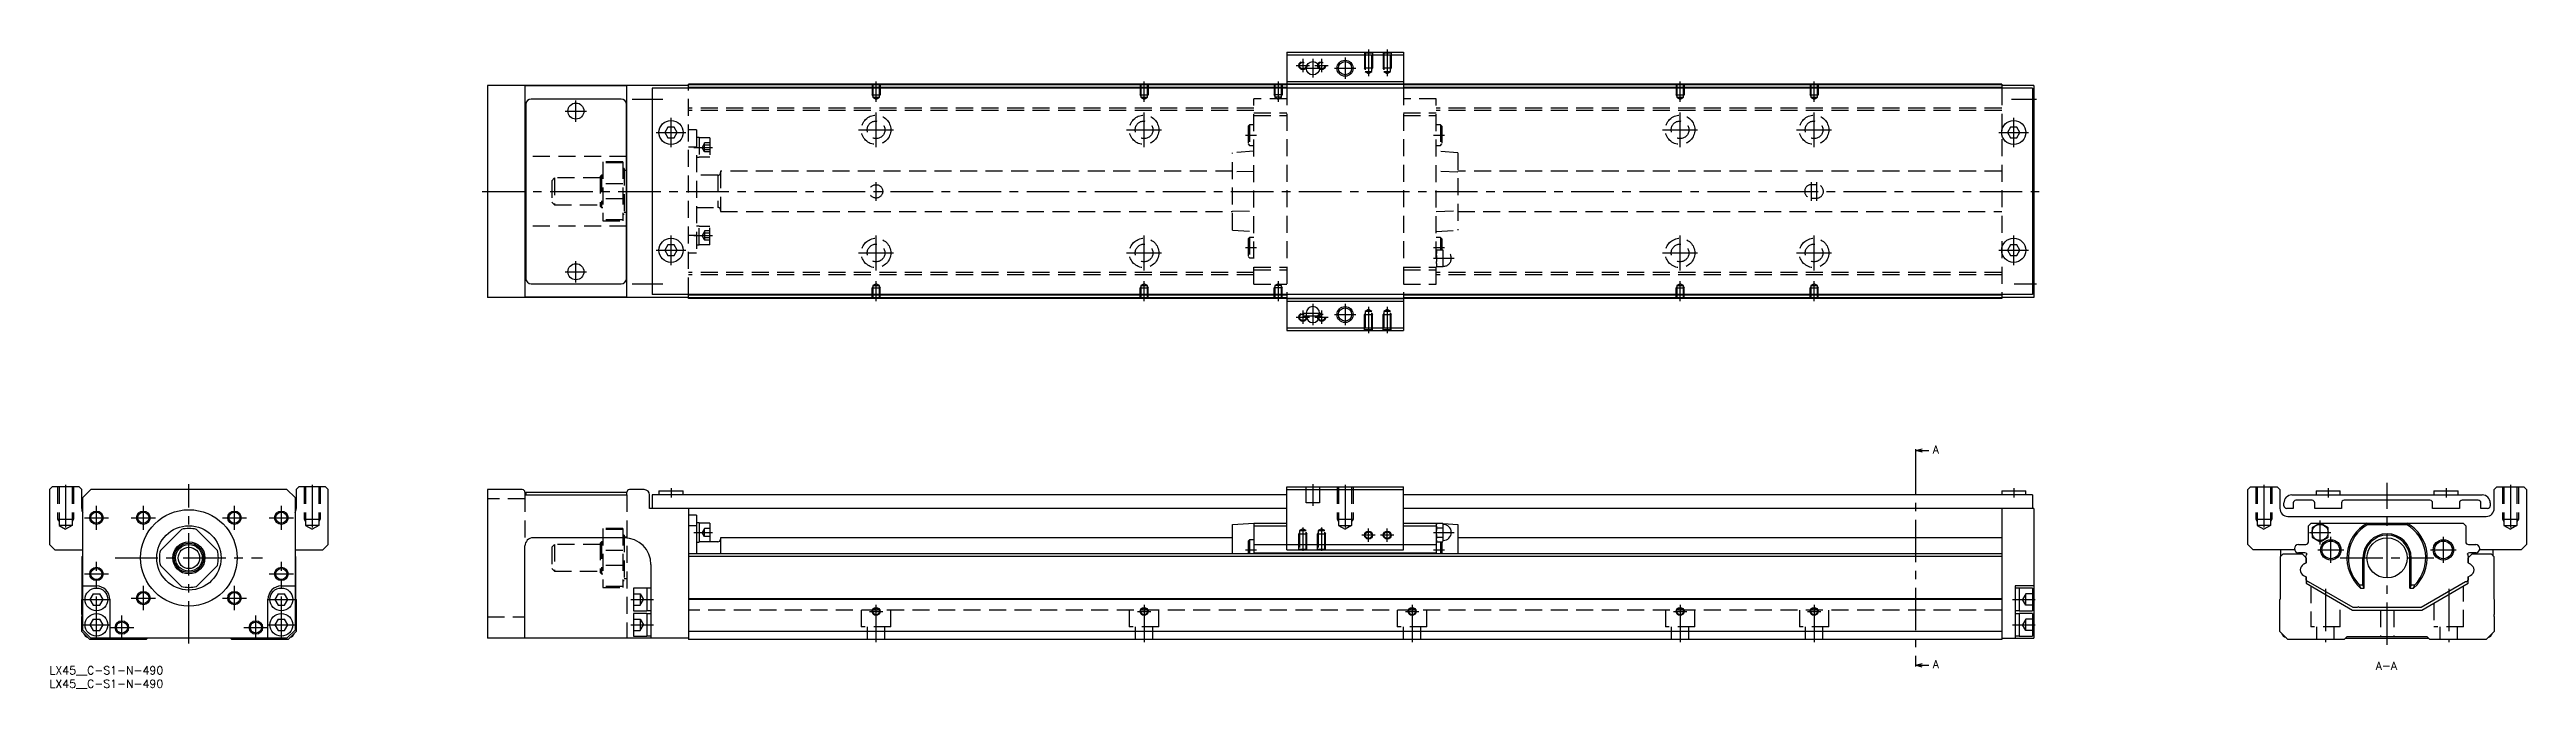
# Model space of a CAD drawing. Extents: x 0 to 924, y -8 to 230.
import ezdxf

# ---------------------------------------------------------------- set-up
doc = ezdxf.new("R2010")
doc.units = 0
doc.header["$LTSCALE"] = 0.5
doc.linetypes.add('CENTER', pattern=[50.8, 31.75, -6.35, 6.35, -6.35])
doc.linetypes.add('DASHED', pattern=[19.05, 12.7, -6.35])
for name, color, linetype in [('MSM_CENTER', 1, 'CENTER'), ('MSM_CONTINUOUS', 7, 'CONTINUOUS'), ('MSM_DASHED', 4, 'DASHED'), ('MSM_NARROW', 5, 'CONTINUOUS'), ('MSM_PART_NUMBER', 7, 'CONTINUOUS')]:
    doc.layers.add(name, color=color, linetype=linetype)
doc.styles.get("Standard").update_dxf_attribs({"font": 'txt.shx', "height": 3, "bigfont": 'bigfont.shx'})

# ---------------------------------------------------------------- blocks, each defined once
blk = doc.blocks.new('*U3')
at = {"layer": 'MSM_PART_NUMBER'}
blk.add_text('LX45__C-S1-N-490', height=3, dxfattribs=at).set_placement((0, -3))
blk = doc.blocks.new('*U4')
at = {"layer": 'MSM_PART_NUMBER'}
blk.add_text('LX45__C-S1-N-490', height=3, dxfattribs=at).set_placement((0, -8))

msp = doc.modelspace()

# ---------------------------------------------------------------- linework, layer by layer
at = {"layer": 'MSM_CENTER'}
for p, q in [((465.15, 224.38), (470.15, 224.38)), ((467.65, 226.88), (467.65, 221.88)), ((467.9, 223.38), (474.9, 223.38)), ((471.4, 226.88), (471.4, 219.88)), ((472.15, 224.38), (477.15, 224.38)), ((474.65, 226.88), (474.65, 221.88)), ((479.4, 223.38), (487.4, 223.38)), ((483.4, 227.38), (483.4, 219.38)), ((492.15, 230.38), (492.15, 220.47)), ((499.15, 230.38), (499.15, 220.47)), ((308.4, 210.87), (308.4, 218.38)), ((408.4, 210.87), (408.4, 218.38)), ((458.4, 218.38), (458.4, 210.87)), ((608.4, 210.87), (608.4, 218.38)), ((658.4, 210.87), (658.4, 218.38)), ((192.4, 207.38), (200.4, 207.38)), ((196.4, 203.38), (196.4, 211.38)), ((217.4, 211.88), (228.9, 211.88)), ((231.9, 193.88), (231.9, 204.88)), ((308.4, 193.88), (308.4, 206.88)), ((408.4, 193.88), (408.4, 206.88)), ((608.4, 193.88), (608.4, 206.88)), ((658.4, 193.88), (658.4, 206.88)), ((732.07, 211.88), (741.4, 211.88)), ((732.9, 193.88), (732.9, 204.88)), ((226.4, 199.38), (237.4, 199.38)), ((301.9, 200.38), (314.9, 200.38)), ((401.9, 200.38), (414.9, 200.38)), ((446.25, 198.38), (450.35, 198.38)), ((516.45, 198.38), (520.55, 198.38)), ((601.9, 200.38), (614.9, 200.38)), ((651.9, 200.38), (664.9, 200.38)), ((727.4, 199.38), (738.4, 199.38)), ((240.4, 193.83), (247.4, 193.83)), ((161.4, 177.38), (742.4, 177.38)), ((308.4, 173.88), (308.4, 180.88)), ((657.4, 173.88), (657.4, 180.88)), ((659.4, 173.88), (659.4, 180.88)), ((231.9, 149.88), (231.9, 160.88)), ((240.4, 160.92), (247.4, 160.92)), ((308.4, 147.88), (308.4, 160.88)), ((408.4, 147.88), (408.4, 160.88)), ((608.4, 147.88), (608.4, 160.88)), ((658.4, 147.88), (658.4, 160.88)), ((732.9, 149.88), (732.9, 160.88)), ((196.4, 143.38), (196.4, 151.38)), ((226.4, 155.38), (237.4, 155.38)), ((301.9, 154.38), (314.9, 154.38)), ((401.9, 154.38), (414.9, 154.38)), ((446.25, 156.38), (450.35, 156.38)), ((516.45, 156.38), (520.55, 156.38)), ((516.45, 152.38), (524.05, 152.38)), ((601.9, 154.38), (614.9, 154.38)), ((651.9, 154.38), (664.9, 154.38)), ((727.4, 155.38), (738.4, 155.38)), ((192.4, 147.38), (200.4, 147.38)), ((217.4, 142.88), (228.9, 142.88)), ((308.4, 136.38), (308.4, 143.89)), ((408.4, 136.38), (408.4, 143.89)), ((458.4, 143.89), (458.4, 136.38)), ((608.4, 136.38), (608.4, 143.89)), ((658.4, 136.38), (658.4, 143.89)), ((733.07, 142.88), (741.4, 142.88)), ((465.15, 130.38), (470.15, 130.38)), ((467.65, 132.88), (467.65, 127.88)), ((467.9, 131.88), (474.9, 131.88)), ((467.9, 130.88), (474.9, 130.88)), ((471.4, 135.38), (471.4, 127.38)), ((472.15, 130.38), (477.15, 130.38)), ((474.65, 132.88), (474.65, 127.88)), ((479.4, 131.38), (487.4, 131.38)), ((483.4, 135.38), (483.4, 127.38)), ((492.15, 134.29), (492.15, 124.38)), ((499.15, 134.29), (499.15, 124.38)), ((696.28, 80.12), (696.28, 0.88)), ((6, 67.76), (6, 50.18)), ((52, 8.5), (52, 68)), ((98, 67.76), (98, 50.18)), ((196.4, 65.11), (196.4, 64.99)), ((231.9, 66.5), (231.9, 63)), ((471.4, 68), (471.4, 60)), ((483.4, 67.76), (483.4, 50.18)), ((732.9, 66.5), (732.9, 63)), ((826.21, 67.76), (826.21, 50.18)), ((850.21, 66.5), (850.21, 63)), ((872.21, 8), (872.21, 68.5)), ((894.21, 66.5), (894.21, 63)), ((918.21, 67.76), (918.21, 50.18)), ((13, 55.5), (22, 55.5)), ((17.5, 51), (17.5, 60)), ((30.5, 55.5), (39.5, 55.5)), ((35, 51), (35, 60)), ((64.5, 55.5), (73.5, 55.5)), ((69, 51), (69, 60)), ((82, 55.5), (91, 55.5)), ((86.5, 51), (86.5, 60)), ((240.4, 50), (247.4, 50)), ((467.65, 51.81), (467.65, 43.1)), ((474.65, 51.81), (474.65, 43.1)), ((494.65, 49), (489.65, 49)), ((492.15, 46.5), (492.15, 51.5)), ((501.65, 49), (496.65, 49)), ((499.15, 46.5), (499.15, 51.5)), ((516.45, 50), (524.05, 50)), ((843.21, 50), (851.21, 50)), ((847.21, 45.54), (847.21, 54.46)), ((851.21, 38.7), (851.21, 48.3)), ((893.21, 38.7), (893.21, 48.3)), ((17.5, 10.25), (17.5, 39)), ((24.5, 40.5), (79.5, 40.5)), ((86.5, 10.25), (86.5, 39)), ((446.25, 43.5), (450.35, 43.5)), ((516.45, 43.5), (520.55, 43.5)), ((846.41, 43.5), (856.01, 43.5)), ((854.71, 40.5), (889.71, 40.5)), ((888.41, 43.5), (898.01, 43.5)), ((13, 34.5), (22, 34.5)), ((35, 21), (35, 30)), ((69, 21), (69, 30)), ((82, 34.5), (91, 34.5)), ((849.21, 28.97), (849.21, 9)), ((895.21, 28.97), (895.21, 9)), ((12.25, 25), (22.75, 25)), ((27, 10), (27, 19)), ((30.5, 25.5), (39.5, 25.5)), ((64.5, 25.5), (73.5, 25.5)), ((77, 10), (77, 19)), ((81.25, 25), (91.75, 25)), ((216.9, 25), (225.4, 25)), ((305.9, 20.5), (310.9, 20.5)), ((308.4, 9), (308.4, 23)), ((405.9, 20.5), (410.9, 20.5)), ((408.4, 23), (408.4, 9)), ((505.9, 20.5), (510.9, 20.5)), ((508.4, 23), (508.4, 9)), ((605.9, 20.5), (610.9, 20.5)), ((608.4, 23), (608.4, 9)), ((655.9, 20.5), (660.9, 20.5)), ((658.4, 23), (658.4, 9)), ((732.4, 25), (740.9, 25)), ((12.25, 15.5), (22.75, 15.5)), ((22.5, 14.5), (31.5, 14.5)), ((72.5, 14.5), (81.5, 14.5)), ((81.25, 15.5), (91.75, 15.5)), ((216.9, 15.5), (225.4, 15.5)), ((732.4, 15.5), (740.9, 15.5))]:
    msp.add_line(p, q, dxfattribs=at)
at = {"layer": 'MSM_CONTINUOUS'}
for p, q in [((461.65, 229.38), (461.65, 215.88)), ((461.65, 229.38), (505.15, 229.38)), ((461.65, 228.38), (505.15, 228.38)), ((505.15, 229.38), (505.15, 215.88)), ((163.4, 216.98), (163.4, 137.78)), ((238.4, 216.98), (163.4, 216.98)), ((177.4, 216.8), (177.4, 137.95)), ((215.4, 216.8), (177.4, 216.8)), ((215.4, 137.95), (215.4, 216.8)), ((224.9, 215.88), (224.9, 138.88)), ((739.9, 215.88), (224.9, 215.88)), ((238.4, 215.88), (238.4, 217.38)), ((728.4, 217.38), (238.4, 217.38)), ((461.65, 217.18), (238.4, 217.18)), ((461.65, 216.18), (238.4, 216.18)), ((461.65, 218.38), (505.15, 218.38)), ((461.65, 217.38), (505.15, 217.38)), ((728.4, 217.18), (505.15, 217.18)), ((728.4, 216.18), (505.15, 216.18)), ((728.4, 217.38), (728.4, 215.88)), ((740.4, 216.98), (728.4, 216.98)), ((739.9, 215.88), (739.9, 138.88)), ((740.4, 216.98), (740.4, 137.78)), ((177.7, 207.48), (177.4, 207.48)), ((177.7, 209.88), (177.7, 144.88)), ((213.3, 211.88), (179.7, 211.88)), ((215.3, 144.88), (215.3, 209.88)), ((177.7, 202.98), (177.4, 202.98)), ((230.74, 201.38), (229.59, 199.38)), ((229.59, 199.38), (230.74, 197.38)), ((233.05, 201.38), (230.74, 201.38)), ((230.74, 197.38), (233.05, 197.38)), ((234.2, 199.38), (233.05, 201.38)), ((233.05, 197.38), (234.2, 199.38)), ((731.74, 201.38), (730.59, 199.38)), ((730.59, 199.38), (731.74, 197.38)), ((734.05, 201.38), (731.74, 201.38)), ((731.74, 197.38), (734.05, 197.38)), ((735.2, 199.38), (734.05, 201.38)), ((734.05, 197.38), (735.2, 199.38)), ((177.7, 190.38), (177.4, 190.38)), ((215.4, 190.38), (215.3, 190.38)), ((215.4, 185.13), (215.3, 185.13)), ((215.3, 169.63), (215.4, 169.63)), ((177.7, 164.38), (177.4, 164.38)), ((215.4, 164.38), (215.3, 164.38)), ((230.74, 157.38), (229.59, 155.38)), ((233.05, 157.38), (230.74, 157.38)), ((234.2, 155.38), (233.05, 157.38)), ((731.74, 157.38), (730.59, 155.38)), ((734.05, 157.38), (731.74, 157.38)), ((735.2, 155.38), (734.05, 157.38)), ((177.7, 151.78), (177.4, 151.78)), ((215.4, 151.78), (215.3, 151.78)), ((229.59, 155.38), (230.74, 153.38)), ((230.74, 153.38), (233.05, 153.38)), ((233.05, 153.38), (234.2, 155.38)), ((730.59, 155.38), (731.74, 153.38)), ((731.74, 153.38), (734.05, 153.38)), ((734.05, 153.38), (735.2, 155.38)), ((177.4, 147.28), (177.7, 147.28)), ((179.7, 142.88), (213.3, 142.88)), ((739.9, 138.88), (224.9, 138.88)), ((238.4, 137.38), (238.4, 138.88)), ((461.65, 138.88), (461.65, 125.38)), ((505.15, 138.88), (505.15, 125.38)), ((728.4, 138.88), (728.4, 137.38)), ((238.4, 137.78), (163.4, 137.78)), ((177.4, 137.95), (215.4, 137.95)), ((461.65, 138.58), (238.4, 138.58)), ((461.65, 137.58), (238.4, 137.58)), ((728.4, 137.38), (238.4, 137.38)), ((461.65, 137.38), (505.15, 137.38)), ((461.65, 136.38), (505.15, 136.38)), ((468.9, 131.88), (468.9, 130.88)), ((473.9, 130.88), (473.9, 131.88)), ((728.4, 138.58), (505.15, 138.58)), ((728.4, 137.58), (505.15, 137.58)), ((740.4, 137.78), (728.4, 137.78)), ((461.65, 126.38), (505.15, 126.38)), ((461.65, 125.38), (505.15, 125.38)), ((696.28, 80.62), (698.78, 81.29)), ((696.28, 81.12), (696.28, 80.12)), ((696.28, 80.62), (701.28, 80.62)), ((698.78, 79.95), (696.28, 80.62)), ((1, 67), (0, 66)), ((0, 66), (0, 45.5)), ((11, 67), (1, 67)), ((12, 66), (11, 67)), ((12, 59), (12, 66)), ((15.4, 66), (12.4, 63)), ((88.6, 66), (15.4, 66)), ((91.6, 63), (88.6, 66)), ((93, 67), (92, 66)), ((92, 66), (92, 59)), ((103, 67), (93, 67)), ((104, 66), (103, 67)), ((104, 45.5), (104, 66)), ((163.4, 66), (163.4, 10.5)), ((176.4, 66), (163.4, 66)), ((177.4, 65), (177.4, 64)), ((177.7, 65), (215.3, 65)), ((177.7, 65), (177.7, 64)), ((193.4, 65.1), (199.4, 65.1)), ((193.4, 65.1), (193.4, 65)), ((199.4, 65), (199.4, 65.1)), ((215.3, 65), (215.3, 64)), ((215.4, 64), (215.4, 65)), ((221.9, 66), (216.4, 66)), ((227.4, 65.5), (227.4, 64)), ((227.4, 65.5), (236.4, 65.5)), ((236.4, 64), (236.4, 65.5)), ((461.65, 67), (505.15, 67)), ((461.65, 43.5), (461.65, 67)), ((461.65, 66), (505.15, 66)), ((505.15, 43.5), (505.15, 67)), ((728.4, 65.5), (728.4, 64)), ((728.4, 65.5), (737.4, 65.5)), ((737.4, 64), (737.4, 65.5)), ((820.21, 66), (821.21, 67)), ((820.21, 45.5), (820.21, 66)), ((821.21, 67), (831.21, 67)), ((831.21, 67), (832.21, 66)), ((832.21, 66), (832.21, 59)), ((845.71, 65.5), (854.71, 65.5)), ((845.71, 65.5), (845.71, 64)), ((854.71, 64), (854.71, 65.5)), ((889.71, 65.5), (898.71, 65.5)), ((889.71, 65.5), (889.71, 64)), ((898.71, 64), (898.71, 65.5)), ((912.21, 66), (913.21, 67)), ((912.21, 59), (912.21, 66)), ((913.21, 67), (923.21, 67)), ((923.21, 67), (924.21, 66)), ((924.21, 66), (924.21, 45.5)), ((12.4, 13.5), (12.4, 63)), ((91.6, 63), (91.6, 13.5)), ((177.4, 64), (215.4, 64)), ((223.9, 59), (223.9, 64)), ((461.65, 59), (223.9, 59)), ((224.9, 64), (224.9, 59)), ((461.65, 64), (224.9, 64)), ((238.4, 59), (238.4, 10)), ((241.4, 56.5), (238.4, 56.5)), ((241.4, 56.5), (241.4, 42)), ((739.9, 64), (505.15, 64)), ((740.4, 59), (505.15, 59)), ((728.4, 59), (728.4, 10)), ((739.9, 64), (739.9, 59)), ((740.4, 59), (740.4, 10.5)), ((833.71, 60), (833.71, 61)), ((837.21, 59), (834.71, 59)), ((835.21, 56), (909.21, 56)), ((836.71, 64), (907.71, 64)), ((837.21, 61), (837.21, 59)), ((844.21, 62), (838.21, 62)), ((845.21, 59), (845.21, 61)), ((855.21, 59), (845.21, 59)), ((855.21, 61), (855.21, 59)), ((888.21, 62), (856.21, 62)), ((889.21, 59), (889.21, 61)), ((899.21, 59), (889.21, 59)), ((899.21, 61), (899.21, 59)), ((906.21, 62), (900.21, 62)), ((907.21, 59), (907.21, 61)), ((909.71, 59), (907.21, 59)), ((910.71, 61), (910.71, 60)), ((41.36, 43.3), (49.2, 51.14)), ((54.8, 51.14), (62.64, 43.3)), ((214.4, 48), (180.4, 48)), ((241.4, 52.5), (238.4, 52.5)), ((242.4, 53.65), (241.4, 53.65)), ((241.4, 46.35), (242.4, 46.35)), ((242.4, 53.65), (242.4, 46.35)), ((246.4, 53.5), (242.4, 53.5)), ((249.4, 46.5), (242.4, 46.5)), ((246.4, 53.5), (246.4, 46.5)), ((250.4, 48), (250.4, 42)), ((441.35, 48), (250.4, 48)), ((441.35, 53), (449.35, 53.5)), ((441.35, 42), (441.35, 53)), ((447.75, 47.3), (447.25, 46.8)), ((447.25, 46.8), (447.25, 42)), ((449.35, 47.3), (447.75, 47.3)), ((447.75, 47.3), (447.75, 42)), ((449.35, 53.5), (461.65, 53.5)), ((449.35, 53.5), (449.35, 42)), ((449.35, 52.5), (461.65, 52.5)), ((505.15, 53.5), (517.45, 53.5)), ((505.15, 52.5), (517.45, 52.5)), ((517.45, 53.5), (518.02, 53.46)), ((517.45, 53.5), (517.45, 42)), ((517.57, 53.46), (517.45, 53)), ((517.45, 52.41), (517.45, 52.6)), ((517.45, 47), (517.57, 46.54)), ((517.57, 53.46), (519.92, 53.46)), ((517.57, 51.73), (519.92, 51.73)), ((517.57, 48.27), (519.92, 48.27)), ((517.57, 46.54), (519.92, 46.54)), ((519.05, 46.54), (519.05, 42)), ((519.55, 46.54), (519.55, 42)), ((520.05, 53), (519.92, 53.46)), ((519.92, 46.54), (520.05, 47)), ((519.95, 53.34), (525.45, 53)), ((520.05, 47), (520.05, 53)), ((525.45, 53), (525.45, 42)), ((728.4, 48), (525.45, 48)), ((842.86, 52.5), (843.86, 53.5)), ((842.86, 46.5), (842.86, 52.5)), ((843.86, 53.5), (900.56, 53.5)), ((847.21, 53.46), (844.21, 51.73)), ((844.21, 51.73), (844.21, 48.27)), ((844.21, 48.27), (847.21, 46.54)), ((850.21, 51.73), (847.21, 53.46)), ((847.21, 46.54), (850.21, 48.27)), ((850.21, 48.27), (850.21, 51.73)), ((864.73, 53.5), (864.98, 53)), ((864.98, 53), (879.44, 53)), ((879.44, 53), (879.7, 53.5)), ((900.56, 53.5), (901.56, 52.5)), ((901.56, 52.5), (901.56, 46.5)), ((0, 45.5), (2, 43.5)), ((2, 43.5), (12.4, 43.5)), ((12.2, 41), (12.4, 41.2)), ((12.2, 25.2), (12.2, 41)), ((49.2, 29.86), (41.36, 37.7)), ((62.64, 37.7), (54.8, 29.86)), ((91.6, 43.5), (102, 43.5)), ((91.6, 41.2), (91.8, 41)), ((91.8, 41), (91.8, 25.2)), ((102, 43.5), (104, 45.5)), ((177.4, 10.5), (177.4, 45)), ((224.4, 38), (224.4, 10.5)), ((728.4, 42), (238.4, 42)), ((728.4, 41), (238.4, 41)), ((449.35, 45.5), (517.45, 45.5)), ((449.35, 42.4), (517.45, 42.4)), ((461.65, 43.5), (505.15, 43.5)), ((822.21, 43.5), (820.21, 45.5)), ((837.68, 43.5), (822.21, 43.5)), ((832.41, 41), (833.41, 42)), ((832.41, 25.2), (832.41, 41)), ((832.61, 41.2), (832.61, 43.5)), ((833.41, 42), (840.46, 42)), ((839.16, 45.5), (841.86, 45.5)), ((841.46, 42.4), (839.16, 42.4)), ((840.46, 42), (841.96, 40.5)), ((841.96, 38.61), (841.07, 38.1)), ((841.91, 40.55), (841.91, 41.2)), ((841.96, 40.5), (841.96, 38.61)), ((863.21, 30.44), (863.21, 40.5)), ((863.71, 29.22), (863.71, 40.5)), ((880.71, 29.22), (880.71, 40.5)), ((881.21, 30.44), (881.21, 40.5)), ((902.46, 40.5), (903.96, 42)), ((902.51, 40.55), (902.46, 40.5)), ((902.46, 40.5), (902.46, 38.61)), ((902.46, 38.61), (902.46, 40.5)), ((903.36, 38.1), (902.46, 38.61)), ((902.51, 41.2), (902.51, 40.55)), ((902.56, 45.5), (905.26, 45.5)), ((905.26, 42.4), (902.96, 42.4)), ((903.96, 42), (911.01, 42)), ((922.21, 43.5), (906.75, 43.5)), ((911.01, 42), (912.01, 41)), ((911.81, 41.2), (911.81, 43.5)), ((912.01, 41), (912.01, 25.2)), ((924.21, 45.5), (922.21, 43.5)), ((12.4, 30), (17.5, 30)), ((86.5, 30), (91.6, 30)), ((222.9, 29.25), (217.9, 29.25)), ((217.9, 29.25), (217.9, 20.75)), ((222.9, 29.25), (222.9, 20.75)), ((224.4, 29.15), (222.9, 29.15)), ((733.4, 30), (733.4, 10.5)), ((740.4, 30), (733.4, 30)), ((734.9, 29.15), (733.4, 29.15)), ((739.9, 29.25), (734.9, 29.25)), ((734.9, 29.25), (734.9, 20.75)), ((739.9, 29.25), (739.9, 20.75)), ((841.07, 33.9), (841.96, 33.39)), ((841.96, 33.39), (841.96, 31)), ((841.96, 31), (859.28, 21)), ((842.91, 31.61), (842.71, 31.61)), ((859.55, 22), (842.91, 31.61)), ((861.85, 30.44), (863.21, 30.44)), ((862.32, 29.22), (863.71, 29.22)), ((863.71, 29.22), (863.21, 30.44)), ((881.21, 30.44), (880.71, 29.22)), ((880.71, 29.22), (882.1, 29.22)), ((881.21, 30.44), (882.57, 30.44)), ((901.51, 31.61), (884.87, 22)), ((885.14, 21), (902.46, 31)), ((901.71, 31.61), (901.51, 31.61)), ((902.46, 33.39), (903.36, 33.9)), ((902.46, 33.39), (902.46, 32.13)), ((902.46, 31), (902.46, 33.39)), ((12, 25), (12.2, 25.2)), ((12, 19.4), (12, 25)), ((12, 13), (12, 18.6)), ((16.27, 27.12), (15.05, 25)), ((15.05, 25), (16.27, 22.87)), ((16.27, 27.12), (18.73, 27.12)), ((16.27, 22.87), (18.73, 22.87)), ((19.95, 25), (18.73, 27.12)), ((18.73, 22.87), (19.95, 25)), ((22.5, 25), (22.5, 10.5)), ((81.5, 10.5), (81.5, 25)), ((85.27, 27.12), (84.05, 25)), ((84.05, 25), (85.27, 22.87)), ((85.27, 27.12), (87.73, 27.12)), ((85.27, 22.87), (87.73, 22.87)), ((88.95, 25), (87.73, 27.12)), ((87.73, 22.87), (88.95, 25)), ((91.8, 25.2), (92, 25)), ((92, 25), (92, 13)), ((217.9, 20.75), (222.9, 20.75)), ((222.9, 19.75), (217.9, 19.75)), ((217.9, 19.75), (217.9, 11.25)), ((222.9, 20.85), (224.4, 20.85)), ((222.9, 19.75), (222.9, 11.25)), ((224.4, 19.65), (222.9, 19.65)), ((728.4, 25.2), (238.4, 25.2)), ((728.4, 25), (238.4, 25)), ((733.4, 20.85), (734.9, 20.85)), ((734.9, 19.65), (733.4, 19.65)), ((734.9, 20.75), (739.9, 20.75)), ((739.9, 19.75), (734.9, 19.75)), ((734.9, 19.75), (734.9, 11.25)), ((739.9, 19.75), (739.9, 11.25)), ((832.21, 25), (832.41, 25.2)), ((832.21, 13), (832.21, 25)), ((859.28, 21), (885.14, 21)), ((861.06, 22), (859.55, 22)), ((884.87, 22), (861.86, 22)), ((912.01, 25.2), (912.21, 25)), ((912.21, 25), (912.21, 19.4)), ((912.21, 18.6), (912.21, 13)), ((15, 10), (12, 13)), ((15.4, 10.5), (12.4, 13.5)), ((36, 10), (15, 10)), ((16.27, 17.62), (15.05, 15.5)), ((15.05, 15.5), (16.27, 13.37)), ((88.6, 10.5), (15.4, 10.5)), ((16.27, 17.62), (18.73, 17.62)), ((16.27, 13.37), (18.73, 13.37)), ((19.95, 15.5), (18.73, 17.62)), ((18.73, 13.37), (19.95, 15.5)), ((36.5, 10.5), (36, 10)), ((68, 10), (67.5, 10.5)), ((89, 10), (68, 10)), ((85.27, 17.62), (84.05, 15.5)), ((84.05, 15.5), (85.27, 13.37)), ((85.27, 17.62), (87.73, 17.62)), ((85.27, 13.37), (87.73, 13.37)), ((88.95, 15.5), (87.73, 17.62)), ((87.73, 13.37), (88.95, 15.5)), ((91.6, 13.5), (88.6, 10.5)), ((92, 13), (89, 10)), ((238.4, 10.5), (163.4, 10.5)), ((217.9, 11.25), (222.9, 11.25)), ((222.9, 11.35), (224.4, 11.35)), ((728.4, 13), (238.4, 13)), ((728.4, 10), (238.4, 10)), ((728.4, 10.5), (740.4, 10.5)), ((733.4, 11.35), (734.9, 11.35)), ((734.9, 11.25), (739.9, 11.25)), ((835.21, 10), (832.21, 13)), ((856.21, 10), (835.21, 10)), ((857.21, 11), (856.21, 10)), ((856.71, 10.5), (887.71, 10.5)), ((887.21, 11), (857.21, 11)), ((888.21, 10), (887.21, 11)), ((909.21, 10), (888.21, 10)), ((912.21, 13), (909.21, 10)), ((696.28, 0.38), (698.78, 1.05)), ((696.28, 0.88), (696.28, -0.12)), ((696.28, 0.38), (701.28, 0.38)), ((698.78, -0.29), (696.28, 0.38))]:
    msp.add_line(p, q, dxfattribs=at)
for centre, radius in [((471.4, 223.38), 2.5), ((483.4, 223.38), 2.46), ((196.4, 207.38), 3), ((231.9, 199.38), 4.5), ((732.9, 199.38), 4.5), ((231.9, 155.38), 4.5), ((732.9, 155.38), 4.5), ((196.4, 147.38), 3), ((483.4, 131.38), 2.46), ((17.5, 55.5), 2.07), ((35, 55.5), 2.07), ((52, 40.5), 18), ((69, 55.5), 2.07), ((86.5, 55.5), 2.07), ((52, 40.5), 12), ((52, 40.5), 6), ((492.15, 49), 1.23), ((499.15, 49), 1.23), ((847.21, 50), 3), ((851.21, 43.5), 3.8), ((851.21, 43.5), 3.3), ((872.21, 40.5), 7.5), ((893.21, 43.5), 3.8), ((893.21, 43.5), 3.3), ((52, 40.5), 5.5), ((52, 40.5), 5), ((52, 40.5), 4), ((17.5, 25), 4.25), ((17.5, 34.5), 2.07), ((86.5, 25), 4.25), ((86.5, 34.5), 2.07), ((17.5, 15.5), 4.25), ((35, 25.5), 2.07), ((69, 25.5), 2.07), ((86.5, 15.5), 4.25), ((308.4, 20.5), 1.23), ((408.4, 20.5), 1.23), ((508.4, 20.5), 1.23), ((608.4, 20.5), 1.23), ((658.4, 20.5), 1.23), ((27, 14.5), 2.07), ((77, 14.5), 2.07)]:
    msp.add_circle(centre, radius, dxfattribs=at)
for centre, radius, start, end in [((179.7, 209.88), 2, 90, 180), ((213.3, 209.88), 2, 0, 90), ((179.7, 144.88), 2, 180, 270), ((213.3, 144.88), 2, 270, 0), ((471.4, 131.88), 2.5, 0, 180), ((471.4, 130.88), 2.5, 180, 0), ((176.4, 65), 1, 0, 90), ((216.4, 65), 1, 90.31382, 180), ((221.87, 63.97), 2.03, 0.84425, 89.15575), ((15, 59), 3, 180, 209.92525), ((89, 59), 3, 330.07238, 0), ((835.21, 59), 3, 180, 270), ((836.71, 61), 3, 90, 180), ((834.71, 60), 1, 180, 270), ((838.21, 61), 1, 90, 180), ((844.21, 61), 1, 0, 90), ((856.21, 61), 1, 90, 180), ((888.21, 61), 1, 0, 90), ((900.21, 61), 1, 90, 180), ((906.21, 61), 1, 0, 90), ((907.71, 61), 3, 0, 90), ((909.21, 59), 3, 270, 0), ((909.71, 60), 1, 270, 0), ((52, 40.5), 11, 75.27264, 104.72736), ((180.4, 45), 3, 90, 180), ((214.4, 38), 10, 0, 90), ((249.4, 47.5), 1, 270, 0), ((520.75, 52.57), 3.31, 164.22771, 179.4294), ((520.75, 52.63), 3.31, 180.57378, 195.76911), ((530.33, 49.95), 12.89, 172.03062, 179.75617), ((530.9, 50.1), 13.46, 180.40698, 187.80623), ((520.75, 47.37), 3.31, 164.22771, 179.4294), ((520.75, 47.44), 3.31, 180.57378, 195.76911), ((516.74, 52.56), 3.31, 0.57378, 15.76911), ((516.74, 52.63), 3.31, 344.22771, 359.4294), ((507.06, 49.94), 12.98, 0.27192, 7.94129), ((506.59, 50.1), 13.46, 352.19377, 359.59302), ((516.74, 47.37), 3.31, 0.57378, 15.76911), ((516.74, 47.43), 3.31, 344.22771, 359.4294), ((520.05, 50), 3, 270, 90), ((841.86, 46.5), 1, 270, 0), ((872.21, 40.5), 15, 119.92643, 228.76392), ((872.21, 40.5), 14.44, 120.05097, 224.15139), ((872.21, 40.5), 9, 0, 180), ((872.21, 40.5), 8.5, 0, 180), ((872.21, 40.5), 14.44, 315.84861, 59.94903), ((872.21, 40.5), 15, 311.23608, 60.07357), ((902.56, 46.5), 1, 180, 270), ((52, 40.5), 11, 165.27264, 194.72736), ((52, 40.5), 11, 345.27264, 14.72736), ((839.16, 43.95), 1.55, 90, 270), ((842.37, 35.85), 2.6, 120.00003, 176.58933), ((841.46, 41.4), 1, 30.09191, 90), ((842.71, 41.2), 0.8, 118.74892, 180), ((902.96, 41.4), 1, 90, 149.90809), ((901.71, 41.2), 0.8, 0, 61.25108), ((902.06, 35.85), 2.6, 3.41067, 59.99996), ((905.26, 43.95), 1.55, 270, 90), ((17.5, 25), 5, 0, 90), ((52, 40.5), 11, 255.27264, 284.72736), ((86.5, 25), 5, 90, 180), ((842.37, 36.15), 2.6, 183.41067, 239.99996), ((842.71, 32.41), 0.8, 200.36413, 270), ((874.44, 34.62), 13.26, 198.36858, 204.03004), ((869.92, 34.65), 13.33, 335.98509, 341.61629), ((901.71, 32.41), 0.8, 270, 339.62763), ((902.06, 36.15), 2.6, 300.00004, 356.58933), ((11.7, 19), 0.5, 306.8699, 53.1301), ((861.46, 21.7), 0.5, 36.8699, 143.1301), ((912.51, 19), 0.5, 126.8699, 233.1301), ((15.4, 13.5), 3, 201.81505, 248.18495), ((88.6, 13.5), 3, 291.81368, 338.18632), ((835.61, 13.5), 3, 201.81368, 248.18632), ((908.81, 13.5), 3, 291.81505, 338.18495)]:
    msp.add_arc(centre, radius, start, end, dxfattribs=at)
at = {"layer": 'MSM_DASHED'}
for p, q in [((490.65, 229.38), (490.92, 229.1)), ((490.65, 229.38), (490.65, 223.38)), ((493.65, 223.38), (490.65, 223.38)), ((490.92, 222.91), (490.65, 223.38)), ((490.92, 229.1), (490.92, 222.18)), ((490.92, 229.1), (493.38, 229.1)), ((490.92, 222.18), (492.15, 221.47)), ((490.92, 222.18), (493.38, 222.18)), ((492.15, 221.47), (493.38, 222.18)), ((493.38, 229.1), (493.65, 229.38)), ((493.38, 222.18), (493.38, 229.1)), ((493.38, 222.91), (493.65, 223.38)), ((493.65, 229.38), (493.65, 223.38)), ((497.65, 229.38), (497.92, 229.1)), ((497.65, 229.38), (497.65, 223.38)), ((500.65, 223.38), (497.65, 223.38)), ((497.92, 222.91), (497.65, 223.38)), ((497.92, 229.1), (497.92, 222.18)), ((497.92, 229.1), (500.38, 229.1)), ((497.92, 222.18), (499.15, 221.47)), ((497.92, 222.18), (500.38, 222.18)), ((499.15, 221.47), (500.38, 222.18)), ((500.38, 229.1), (500.65, 229.38)), ((500.38, 222.18), (500.38, 229.1)), ((500.38, 222.91), (500.65, 223.38)), ((500.65, 229.38), (500.65, 223.38)), ((177.4, 216.8), (177.4, 216.98)), ((238.4, 138.88), (238.4, 215.88)), ((306.9, 217.38), (306.9, 213.38)), ((306.9, 213.38), (309.9, 213.38)), ((307.17, 212.91), (306.9, 213.38)), ((307.17, 217.38), (307.17, 212.58)), ((307.17, 212.58), (308.4, 211.87)), ((307.17, 212.58), (309.63, 212.58)), ((308.4, 211.87), (309.63, 212.58)), ((309.63, 212.58), (309.63, 217.38)), ((309.63, 212.91), (309.9, 213.38)), ((309.9, 217.38), (309.9, 213.38)), ((406.9, 217.38), (406.9, 213.38)), ((406.9, 213.38), (409.9, 213.38)), ((407.17, 212.91), (406.9, 213.38)), ((407.17, 217.38), (407.17, 212.58)), ((407.17, 212.58), (409.63, 212.58)), ((407.17, 212.58), (408.4, 211.87)), ((408.4, 211.87), (409.63, 212.58)), ((409.63, 212.58), (409.63, 217.38)), ((409.63, 212.91), (409.9, 213.38)), ((409.9, 217.38), (409.9, 213.38)), ((456.9, 217.38), (456.9, 213.38)), ((459.9, 213.38), (456.9, 213.38)), ((457.17, 212.91), (456.9, 213.38)), ((457.17, 217.38), (457.17, 212.58)), ((459.63, 212.58), (457.17, 212.58)), ((457.17, 212.58), (458.4, 211.87)), ((458.4, 211.87), (459.63, 212.58)), ((459.63, 212.58), (459.63, 217.38)), ((459.63, 212.91), (459.9, 213.38)), ((459.9, 217.38), (459.9, 213.38)), ((505.15, 217.38), (461.65, 217.38)), ((461.65, 215.88), (461.65, 138.88)), ((505.15, 215.88), (505.15, 138.88)), ((606.9, 217.38), (606.9, 213.38)), ((606.9, 213.38), (609.9, 213.38)), ((607.17, 212.91), (606.9, 213.38)), ((607.17, 217.38), (607.17, 212.58)), ((607.17, 212.58), (609.63, 212.58)), ((607.17, 212.58), (608.4, 211.87)), ((608.4, 211.87), (609.63, 212.58)), ((609.63, 212.58), (609.63, 217.38)), ((609.63, 212.91), (609.9, 213.38)), ((609.9, 217.38), (609.9, 213.38)), ((656.9, 217.38), (656.9, 213.38)), ((656.9, 213.38), (659.9, 213.38)), ((657.17, 212.91), (656.9, 213.38)), ((657.17, 217.38), (657.17, 212.58)), ((657.17, 212.58), (659.63, 212.58)), ((657.17, 212.58), (658.4, 211.87)), ((658.4, 211.87), (659.63, 212.58)), ((659.63, 212.58), (659.63, 217.38)), ((659.63, 212.91), (659.9, 213.38)), ((659.9, 217.38), (659.9, 213.38)), ((728.4, 215.88), (728.4, 138.88)), ((449.35, 208.52), (238.4, 208.52)), ((449.35, 207.63), (238.4, 207.63)), ((461.65, 211.98), (449.35, 211.98)), ((449.35, 142.78), (449.35, 211.98)), ((449.35, 206.73), (461.65, 206.73)), ((449.35, 205.73), (461.65, 205.73)), ((517.45, 211.98), (505.15, 211.98)), ((505.15, 206.73), (517.45, 206.73)), ((505.15, 205.73), (517.45, 205.73)), ((517.45, 142.78), (517.45, 211.98)), ((728.4, 208.52), (517.45, 208.52)), ((728.4, 207.63), (517.45, 207.63)), ((241.4, 200.38), (238.4, 200.38)), ((241.4, 200.38), (241.4, 154.38)), ((242.4, 197.48), (241.4, 197.48)), ((242.4, 197.48), (242.4, 190.18)), ((246.4, 197.33), (242.4, 197.33)), ((244.4, 195.33), (243.53, 193.83)), ((244.4, 192.1), (244.4, 195.56)), ((246.4, 195.56), (244.4, 195.56)), ((246.4, 194.7), (244.4, 194.7)), ((246.4, 197.33), (246.4, 190.33)), ((447.75, 202.18), (447.25, 201.68)), ((447.25, 201.68), (447.25, 195.08)), ((447.25, 195.08), (447.75, 194.58)), ((447.75, 202.18), (447.75, 194.58)), ((449.35, 202.18), (447.75, 202.18)), ((447.75, 194.58), (449.35, 194.58)), ((519.05, 202.18), (517.45, 202.18)), ((517.45, 194.58), (519.05, 194.58)), ((519.05, 202.18), (519.05, 194.58)), ((519.55, 201.68), (519.05, 202.18)), ((519.05, 194.58), (519.55, 195.08)), ((519.55, 201.68), (519.55, 195.08)), ((215.3, 190.38), (177.7, 190.38)), ((206.4, 188.38), (206.4, 166.38)), ((213.9, 188.38), (206.4, 188.38)), ((213.9, 188.01), (206.4, 188.01)), ((213.9, 188.38), (213.9, 166.38)), ((214.4, 185.88), (213.9, 185.88)), ((214.4, 185.88), (214.4, 168.88)), ((215.3, 185.13), (214.4, 185.13)), ((241.4, 193.9), (238.4, 193.9)), ((241.4, 190.18), (242.4, 190.18)), ((242.4, 190.33), (246.4, 190.33)), ((244.4, 192.33), (243.53, 193.83)), ((246.4, 192.96), (244.4, 192.96)), ((246.4, 192.1), (244.4, 192.1)), ((250.4, 184.88), (250.4, 169.88)), ((441.35, 184.88), (250.4, 184.88)), ((449.35, 192.38), (441.35, 191.82)), ((441.35, 162.93), (441.35, 191.82)), ((449.35, 184.86), (441.35, 184.61)), ((525.45, 191.82), (517.45, 192.38)), ((525.45, 184.61), (517.45, 184.86)), ((525.45, 191.82), (525.45, 162.93)), ((728.4, 184.88), (525.45, 184.88)), ((188.4, 182.38), (187.4, 181.38)), ((187.4, 181.38), (187.4, 173.38)), ((188.4, 182.38), (188.4, 172.38)), ((205.4, 182.38), (188.4, 182.38)), ((205.9, 183.38), (205.4, 182.88)), ((205.4, 182.88), (205.4, 171.88)), ((205.9, 183.38), (205.9, 171.38)), ((206.4, 183.38), (205.9, 183.38)), ((213.9, 180.17), (206.4, 180.17)), ((249.4, 183.38), (241.4, 183.38)), ((249.4, 183.38), (249.4, 171.38)), ((659.4, 179.88), (657.4, 179.88)), ((187.4, 173.38), (188.4, 172.38)), ((188.4, 172.38), (205.4, 172.38)), ((205.4, 171.88), (205.9, 171.38)), ((205.9, 171.38), (206.4, 171.38)), ((213.9, 174.58), (206.4, 174.58)), ((213.9, 166.74), (206.4, 166.74)), ((206.4, 166.38), (213.9, 166.38)), ((213.9, 168.88), (214.4, 168.88)), ((214.4, 169.63), (215.3, 169.63)), ((241.4, 171.38), (249.4, 171.38)), ((250.4, 169.88), (441.35, 169.88)), ((441.35, 170.14), (449.35, 169.89)), ((517.45, 169.89), (525.45, 170.14)), ((525.45, 169.88), (728.4, 169.88)), ((657.4, 174.88), (659.4, 174.88)), ((215.3, 164.38), (177.7, 164.38)), ((241.4, 160.85), (238.4, 160.85)), ((241.4, 164.57), (242.4, 164.57)), ((242.4, 157.27), (241.4, 157.27)), ((242.4, 157.27), (242.4, 164.57)), ((242.4, 164.42), (246.4, 164.42)), ((246.4, 157.42), (242.4, 157.42)), ((244.4, 162.42), (243.53, 160.92)), ((244.4, 159.42), (243.53, 160.92)), ((244.4, 162.65), (244.4, 159.19)), ((246.4, 162.65), (244.4, 162.65)), ((246.4, 161.79), (244.4, 161.79)), ((246.4, 160.05), (244.4, 160.05)), ((246.4, 159.19), (244.4, 159.19)), ((246.4, 157.42), (246.4, 164.42)), ((441.35, 162.93), (449.35, 162.38)), ((447.75, 160.18), (447.25, 159.68)), ((447.25, 159.68), (447.25, 153.08)), ((447.75, 160.18), (447.75, 152.58)), ((449.35, 160.18), (447.75, 160.18)), ((517.45, 162.38), (525.45, 162.93)), ((519.05, 160.18), (517.45, 160.18)), ((519.55, 159.68), (519.05, 160.18)), ((519.05, 160.18), (519.05, 155.38)), ((519.55, 159.68), (519.55, 155.38)), ((238.4, 154.38), (241.4, 154.38)), ((447.25, 153.08), (447.75, 152.58)), ((447.75, 152.58), (449.35, 152.58)), ((449.35, 149.03), (461.65, 149.03)), ((449.35, 148.03), (461.65, 148.03)), ((505.15, 149.03), (517.45, 149.03)), ((505.15, 148.03), (517.45, 148.03)), ((520.05, 155.38), (517.45, 155.38)), ((517.45, 149.38), (520.05, 149.38)), ((517.57, 152.38), (519.92, 152.38)), ((520.05, 149.38), (520.05, 155.38)), ((449.35, 147.13), (238.4, 147.13)), ((449.35, 146.23), (238.4, 146.23)), ((307.17, 141.84), (306.9, 141.38)), ((306.9, 137.38), (306.9, 141.38)), ((306.9, 141.38), (309.9, 141.38)), ((308.4, 142.89), (307.17, 142.18)), ((307.17, 142.18), (307.17, 137.38)), ((307.17, 142.18), (309.63, 142.18)), ((309.63, 142.18), (308.4, 142.89)), ((309.63, 137.38), (309.63, 142.18)), ((309.63, 141.84), (309.9, 141.38)), ((309.9, 137.38), (309.9, 141.38)), ((407.17, 141.84), (406.9, 141.38)), ((406.9, 141.38), (409.9, 141.38)), ((406.9, 137.38), (406.9, 141.38)), ((408.4, 142.89), (407.17, 142.18)), ((407.17, 142.18), (409.63, 142.18)), ((407.17, 142.18), (407.17, 137.38)), ((409.63, 142.18), (408.4, 142.89)), ((409.63, 137.38), (409.63, 142.18)), ((409.63, 141.84), (409.9, 141.38)), ((409.9, 137.38), (409.9, 141.38)), ((449.35, 142.78), (461.65, 142.78)), ((457.17, 141.84), (456.9, 141.38)), ((459.9, 141.38), (456.9, 141.38)), ((456.9, 137.38), (456.9, 141.38)), ((458.4, 142.89), (457.17, 142.18)), ((459.63, 142.18), (457.17, 142.18)), ((457.17, 142.18), (457.17, 137.38)), ((459.63, 142.18), (458.4, 142.89)), ((459.63, 137.38), (459.63, 142.18)), ((459.63, 141.84), (459.9, 141.38)), ((459.9, 137.38), (459.9, 141.38)), ((505.15, 142.78), (517.45, 142.78)), ((728.4, 147.13), (517.45, 147.13)), ((728.4, 146.23), (517.45, 146.23)), ((607.17, 141.84), (606.9, 141.38)), ((606.9, 141.38), (609.9, 141.38)), ((606.9, 137.38), (606.9, 141.38)), ((608.4, 142.89), (607.17, 142.18)), ((607.17, 142.18), (609.63, 142.18)), ((607.17, 142.18), (607.17, 137.38)), ((609.63, 142.18), (608.4, 142.89)), ((609.63, 137.38), (609.63, 142.18)), ((609.63, 141.84), (609.9, 141.38)), ((609.9, 137.38), (609.9, 141.38)), ((657.17, 141.84), (656.9, 141.38)), ((656.9, 141.38), (659.9, 141.38)), ((656.9, 137.38), (656.9, 141.38)), ((658.4, 142.89), (657.17, 142.18)), ((657.17, 142.18), (659.63, 142.18)), ((657.17, 142.18), (657.17, 137.38)), ((659.63, 142.18), (658.4, 142.89)), ((659.63, 137.38), (659.63, 142.18)), ((659.63, 141.84), (659.9, 141.38)), ((659.9, 137.38), (659.9, 141.38)), ((177.4, 137.95), (177.4, 137.78)), ((505.15, 137.38), (461.65, 137.38)), ((490.92, 131.84), (490.65, 131.38)), ((490.65, 125.38), (490.65, 131.38)), ((490.65, 131.38), (493.65, 131.38)), ((492.15, 133.29), (490.92, 132.58)), ((490.92, 132.58), (490.92, 125.65)), ((493.38, 132.58), (490.92, 132.58)), ((493.38, 132.58), (492.15, 133.29)), ((493.38, 125.65), (493.38, 132.58)), ((493.38, 131.84), (493.65, 131.38)), ((493.65, 125.38), (493.65, 131.38)), ((497.92, 131.84), (497.65, 131.38)), ((497.65, 125.38), (497.65, 131.38)), ((497.65, 131.38), (500.65, 131.38)), ((499.15, 133.29), (497.92, 132.58)), ((497.92, 132.58), (497.92, 125.65)), ((500.38, 132.58), (497.92, 132.58)), ((500.38, 132.58), (499.15, 133.29)), ((500.38, 125.65), (500.38, 132.58)), ((500.38, 131.84), (500.65, 131.38)), ((500.65, 125.38), (500.65, 131.38)), ((490.92, 125.65), (490.65, 125.38)), ((493.38, 125.65), (490.92, 125.65)), ((493.65, 125.38), (493.38, 125.65)), ((497.92, 125.65), (497.65, 125.38)), ((500.38, 125.65), (497.92, 125.65)), ((500.65, 125.38), (500.38, 125.65)), ((3, 67), (3, 55)), ((3.54, 67), (3.54, 52.6)), ((8.46, 67), (8.46, 52.6)), ((9, 67), (9, 55)), ((95, 67), (95, 55)), ((95.54, 67), (95.54, 52.6)), ((100.46, 67), (100.46, 52.6)), ((101, 67), (101, 55)), ((468.9, 61), (468.9, 67)), ((473.9, 67), (473.9, 61)), ((480.4, 67), (480.4, 55)), ((480.94, 67), (480.94, 52.6)), ((485.85, 67), (485.85, 52.6)), ((486.4, 67), (486.4, 55)), ((823.21, 67), (823.21, 55)), ((823.75, 67), (823.75, 52.6)), ((828.67, 67), (828.67, 52.6)), ((829.21, 67), (829.21, 55)), ((850.21, 65.5), (850.21, 63)), ((894.21, 65.5), (894.21, 63)), ((915.21, 67), (915.21, 55)), ((915.75, 67), (915.75, 52.6)), ((920.67, 67), (920.67, 52.6)), ((921.21, 67), (921.21, 55)), ((177.4, 62.5), (163.4, 62.5)), ((177.4, 64), (177.4, 45)), ((215.4, 64), (215.4, 10.5)), ((473.9, 61), (468.9, 61)), ((3, 55), (9, 55)), ((3, 55), (3.54, 54.06)), ((8.46, 52.6), (3.54, 52.6)), ((3.54, 52.6), (6, 51.18)), ((8.46, 52.6), (6, 51.18)), ((9, 55), (8.46, 54.06)), ((95, 55), (101, 55)), ((95, 55), (95.54, 54.06)), ((100.46, 52.6), (95.54, 52.6)), ((95.54, 52.6), (98, 51.18)), ((100.46, 52.6), (98, 51.18)), ((101, 55), (100.46, 54.06)), ((205.9, 46.5), (205.4, 46)), ((205.9, 46.5), (205.9, 34.5)), ((206.4, 46.5), (205.9, 46.5)), ((206.4, 51.5), (206.4, 29.5)), ((213.9, 51.5), (206.4, 51.5)), ((213.9, 51.14), (206.4, 51.14)), ((213.9, 51.5), (213.9, 29.5)), ((214.4, 49), (213.9, 49)), ((214.4, 49), (214.4, 32)), ((215.4, 48.25), (214.4, 48.25)), ((244.4, 51.5), (243.53, 50)), ((244.4, 48.5), (243.53, 50)), ((244.4, 48.5), (244.4, 51.5)), ((246.4, 51.5), (244.4, 51.5)), ((244.4, 50), (246.4, 50)), ((246.4, 48.5), (244.4, 48.5)), ((466.42, 49.97), (466.15, 49.5)), ((466.15, 43.5), (466.15, 49.5)), ((466.15, 49.5), (469.15, 49.5)), ((467.65, 51.41), (466.42, 50.7)), ((466.42, 50.7), (466.42, 43.77)), ((466.42, 50.7), (468.88, 50.7)), ((468.88, 50.7), (467.65, 51.41)), ((468.88, 43.77), (468.88, 50.7)), ((468.88, 49.97), (469.15, 49.5)), ((469.15, 43.5), (469.15, 49.5)), ((473.42, 49.97), (473.15, 49.5)), ((473.15, 43.5), (473.15, 49.5)), ((473.15, 49.5), (476.15, 49.5)), ((474.65, 51.41), (473.42, 50.7)), ((473.42, 50.7), (475.88, 50.7)), ((473.42, 50.7), (473.42, 43.77)), ((475.88, 50.7), (474.65, 51.41)), ((475.88, 43.77), (475.88, 50.7)), ((475.88, 49.97), (476.15, 49.5)), ((476.15, 43.5), (476.15, 49.5)), ((480.4, 55), (486.4, 55)), ((480.4, 55), (480.94, 54.06)), ((480.94, 52.6), (485.85, 52.6)), ((480.94, 52.6), (483.4, 51.18)), ((485.85, 52.6), (483.4, 51.18)), ((486.4, 55), (485.85, 54.06)), ((823.21, 55), (829.21, 55)), ((823.21, 55), (823.75, 54.06)), ((828.67, 52.6), (823.75, 52.6)), ((823.75, 52.6), (826.21, 51.18)), ((828.67, 52.6), (826.21, 51.18)), ((829.21, 55), (828.67, 54.06)), ((915.21, 55), (921.21, 55)), ((915.21, 55), (915.75, 54.06)), ((915.75, 52.6), (920.67, 52.6)), ((915.75, 52.6), (918.21, 51.18)), ((920.67, 52.6), (918.21, 51.18)), ((921.21, 55), (920.67, 54.06)), ((188.4, 45.5), (187.4, 44.5)), ((187.4, 44.5), (187.4, 36.5)), ((188.4, 45.5), (188.4, 35.5)), ((205.4, 45.5), (188.4, 45.5)), ((205.4, 46), (205.4, 35)), ((213.9, 43.3), (206.4, 43.3)), ((213.9, 37.7), (206.4, 37.7)), ((466.42, 43.77), (466.15, 43.5)), ((466.42, 43.77), (468.88, 43.77)), ((469.15, 43.5), (468.88, 43.77)), ((473.42, 43.77), (473.15, 43.5)), ((473.42, 43.77), (475.88, 43.77)), ((476.15, 43.5), (475.88, 43.77)), ((841.07, 38.1), (841.96, 38.61)), ((841.96, 40.5), (841.91, 40.55)), ((841.96, 38.61), (841.96, 40.5)), ((902.46, 38.61), (903.36, 38.1)), ((187.4, 36.5), (188.4, 35.5)), ((188.4, 35.5), (205.4, 35.5)), ((205.4, 35), (205.9, 34.5)), ((205.9, 34.5), (206.4, 34.5)), ((213.9, 29.86), (206.4, 29.86)), ((206.4, 29.5), (213.9, 29.5)), ((213.9, 32), (214.4, 32)), ((214.4, 32.75), (215.4, 32.75)), ((841.96, 32.13), (841.96, 33.39)), ((843.71, 29.99), (843.71, 14.7)), ((900.71, 14.7), (900.71, 29.99)), ((163.4, 18.5), (177.4, 18.5)), ((217.9, 27.12), (220.4, 27.12)), ((217.9, 25), (220.4, 25)), ((217.9, 22.87), (220.4, 22.87)), ((220.4, 27.12), (220.4, 22.87)), ((220.4, 27.12), (221.62, 25)), ((220.4, 22.87), (221.62, 25)), ((728.4, 21), (238.4, 21)), ((302.9, 21), (302.9, 14.7)), ((313.9, 14.7), (313.9, 21)), ((402.9, 21), (402.9, 14.7)), ((413.9, 14.7), (413.9, 21)), ((502.9, 21), (502.9, 14.7)), ((513.9, 14.7), (513.9, 21)), ((602.9, 21), (602.9, 14.7)), ((613.9, 14.7), (613.9, 21)), ((652.9, 21), (652.9, 14.7)), ((663.9, 14.7), (663.9, 21)), ((737.4, 27.12), (736.17, 25)), ((737.4, 22.87), (736.17, 25)), ((737.4, 22.87), (737.4, 27.12)), ((739.9, 27.12), (737.4, 27.12)), ((737.4, 25), (739.9, 25)), ((739.9, 22.87), (737.4, 22.87)), ((854.71, 14.7), (854.71, 23.64)), ((869.71, 21), (869.71, 11)), ((874.71, 21), (874.71, 11)), ((889.71, 23.64), (889.71, 14.7)), ((217.9, 17.62), (220.4, 17.62)), ((217.9, 15.5), (220.4, 15.5)), ((217.9, 13.37), (220.4, 13.37)), ((220.4, 17.62), (220.4, 13.37)), ((220.4, 17.62), (221.62, 15.5)), ((220.4, 13.37), (221.62, 15.5)), ((313.9, 14.7), (302.9, 14.7)), ((305.1, 14.7), (305.1, 10)), ((311.7, 10), (311.7, 14.7)), ((413.9, 14.7), (402.9, 14.7)), ((405.1, 14.7), (405.1, 10)), ((411.7, 10), (411.7, 14.7)), ((513.9, 14.7), (502.9, 14.7)), ((505.1, 14.7), (505.1, 10)), ((511.7, 10), (511.7, 14.7)), ((613.9, 14.7), (602.9, 14.7)), ((605.1, 14.7), (605.1, 10)), ((611.7, 10), (611.7, 14.7)), ((663.9, 14.7), (652.9, 14.7)), ((655.1, 14.7), (655.1, 10)), ((661.7, 10), (661.7, 14.7)), ((737.4, 17.62), (736.17, 15.5)), ((737.4, 13.37), (736.17, 15.5)), ((737.4, 13.37), (737.4, 17.62)), ((739.9, 17.62), (737.4, 17.62)), ((737.4, 15.5), (739.9, 15.5)), ((739.9, 13.37), (737.4, 13.37)), ((854.71, 14.7), (843.71, 14.7)), ((845.91, 14.7), (845.91, 10)), ((852.51, 10), (852.51, 14.7)), ((900.71, 14.7), (889.71, 14.7)), ((891.91, 14.7), (891.91, 10)), ((898.51, 10), (898.51, 14.7))]:
    msp.add_line(p, q, dxfattribs=at)
for centre, radius in [((467.65, 224.38), 1.5), ((467.65, 224.38), 1.23), ((474.65, 224.38), 1.5), ((474.65, 224.38), 1.23), ((308.4, 200.38), 5.5), ((308.4, 200.38), 3.3), ((408.4, 200.38), 5.5), ((408.4, 200.38), 3.3), ((608.4, 200.38), 5.5), ((608.4, 200.38), 3.3), ((658.4, 200.38), 5.5), ((658.4, 200.38), 3.3), ((308.4, 177.38), 2.5), ((308.4, 154.38), 5.5), ((308.4, 154.38), 3.3), ((408.4, 154.38), 5.5), ((408.4, 154.38), 3.3), ((608.4, 154.38), 5.5), ((608.4, 154.38), 3.3), ((658.4, 154.38), 5.5), ((658.4, 154.38), 3.3), ((467.65, 130.38), 1.5), ((467.65, 130.38), 1.23), ((474.65, 130.38), 1.5), ((474.65, 130.38), 1.23)]:
    msp.add_circle(centre, radius, dxfattribs=at)
for centre, radius, start, end in [((249.4, 184.38), 1, 270, 0), ((657.4, 177.38), 2.5, 90, 270), ((659.4, 177.38), 2.5, 270, 90), ((249.4, 170.38), 1, 0, 90), ((527.14, 153.83), 9.69, 170.8086, 179.713), ((527.14, 153.92), 9.7, 180.28862, 189.18978), ((527.14, 150.83), 9.69, 170.8086, 179.713), ((527.14, 150.92), 9.7, 180.28862, 189.18978), ((510.35, 153.83), 9.7, 0.28862, 9.18978), ((510.35, 153.92), 9.69, 350.8086, 359.713), ((510.35, 150.83), 9.7, 0.28862, 9.18978), ((510.35, 150.92), 9.69, 350.8086, 359.713), ((520.05, 152.38), 3, 270, 90)]:
    msp.add_arc(centre, radius, start, end, dxfattribs=at)
at = {"layer": 'MSM_NARROW'}
for centre, radius in [((483.4, 223.38), 3), ((483.4, 131.38), 3), ((17.5, 55.5), 2.5), ((35, 55.5), 2.5), ((69, 55.5), 2.5), ((86.5, 55.5), 2.5), ((492.15, 49), 1.5), ((499.15, 49), 1.5), ((17.5, 34.5), 2.5), ((86.5, 34.5), 2.5), ((35, 25.5), 2.5), ((69, 25.5), 2.5), ((308.4, 20.5), 1.5), ((408.4, 20.5), 1.5), ((508.4, 20.5), 1.5), ((608.4, 20.5), 1.5), ((658.4, 20.5), 1.5), ((27, 14.5), 2.5), ((77, 14.5), 2.5)]:
    msp.add_circle(centre, radius, dxfattribs=at)

# ---------------------------------------------------------------- block references
at = {"layer": 'MSM_CONTINUOUS'}
for name in ['*U3', '*U4']:
    msp.add_blockref(name, (0, 0), dxfattribs=at)

# ---------------------------------------------------------------- texts
at = {"layer": 'MSM_PART_NUMBER'}
for s, p in [('A', (702.69, 79.49)), ('A', (702.69, -0.75)), ('A-A', (867.95, -1.28))]:
    msp.add_text(s, height=3, dxfattribs=at).set_placement(p)

doc.saveas('drawing.dxf')
